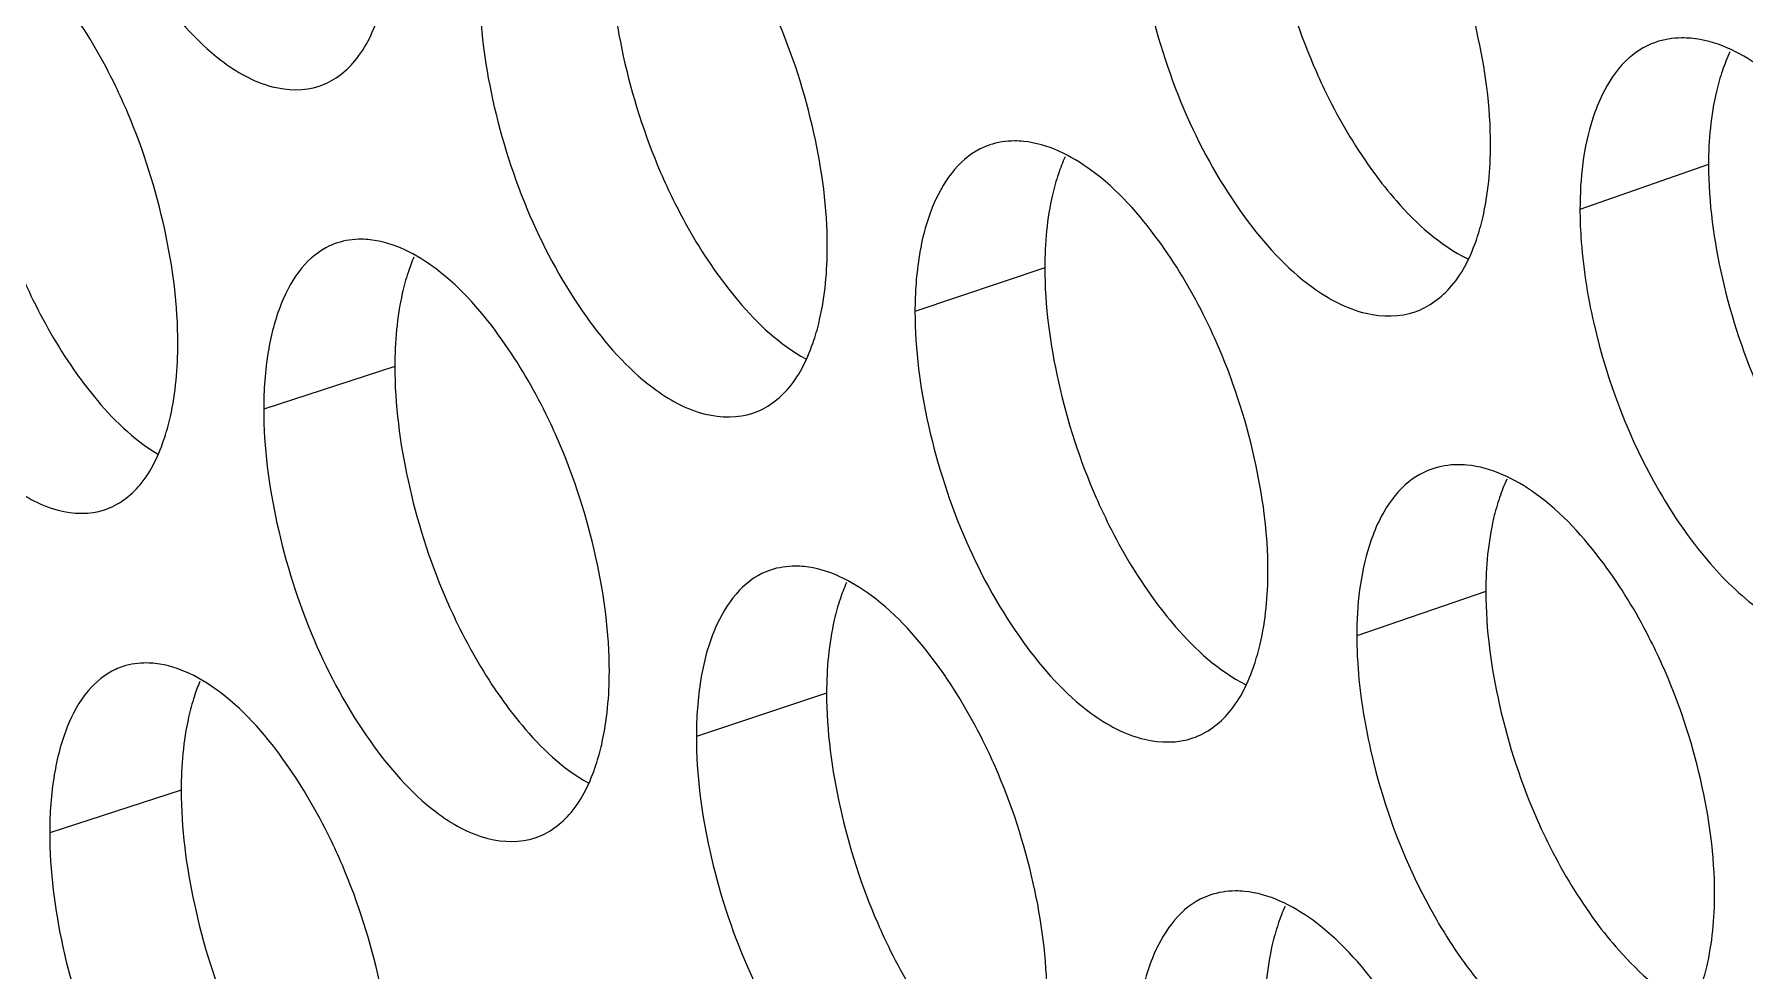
# Model space of a CAD drawing. Header units: millimetres. Extents: x 1177 to 4147, y 93 to 2194.
# Drawn here: x 2508.45 to 2519.92, y 1015.88 to 1022.15 of the extents above; entities that cross this region are included whole.
import ezdxf

# ---------------------------------------------------------------- set-up
doc = ezdxf.new("R2010")
doc.units = ezdxf.units.MM
doc.header["$LTSCALE"] = 0.1
doc.layers.get('0').update_dxf_attribs({"lineweight": 13})
doc.layers.add('标注', color=251, linetype='Continuous', lineweight=9)

# ---------------------------------------------------------------- blocks, each defined once
blk = doc.blocks.new('02')
at = {"layer": '标注'}
for p, q in [((4368.662, 1050.236), (4367.431, 1049.807)), ((4362.307, 1049.248), (4361.064, 1048.829)), ((4356.084, 1048.305), (4354.829, 1047.894)), ((4366.53, 1046.151), (4365.294, 1045.726)), ((4360.218, 1045.179), (4358.971, 1044.762)), ((4354.039, 1044.25), (4352.78, 1043.842)), ((4354.039, 1044.25), (4352.78, 1043.842))]:
    blk.add_line(p, q, dxfattribs=at)
for centre, radius, start, end in [((4362.005, 1049.752), 0.708, 108.7111, 116.4326), ((4355.745, 1048.84), 0.68, 108.1838, 114.818), ((4359.904, 1045.693), 0.699, 108.5345, 115.9025), ((4353.688, 1044.795), 0.67, 108.0096, 114.2633), ((4353.688, 1044.795), 0.67, 108.0096, 114.2633), ((4355.89, 1044.588), 1.814, 157.2003, 162.034), ((4355.89, 1044.588), 1.814, 157.2003, 162.034), ((4364.121, 1042.566), 0.718, 108.8885, 116.9547)]:
    blk.add_arc(centre, radius, start, end, dxfattribs=at)
for points, knots in [([(4352.78, 1055.092), (4352.78, 1054.726), (4352.879, 1053.97), (4353.217, 1052.892), (4353.725, 1051.948), (4354.173, 1051.423), (4354.418, 1051.235)], [0, 0, 0, 0, 0.255445, 0.527438, 0.784592, 1, 1, 1, 1]), ([(4364.411, 1053.322), (4364.411, 1052.956), (4364.514, 1052.201), (4364.749, 1051.478), (4364.907, 1051.122)], [0, 0, 0, 0, 0.484224, 1, 1, 1, 1]), ([(4363.172, 1052.9), (4363.172, 1052.534), (4363.275, 1051.778), (4363.626, 1050.702), (4364.153, 1049.764), (4364.616, 1049.246), (4364.869, 1049.062)], [0, 0, 0, 0, 0.254475, 0.525644, 0.782923, 1, 1, 1, 1]), ([(4366.575, 1050.424), (4366.575, 1050.79), (4366.471, 1051.545), (4366.233, 1052.266), (4366.074, 1052.622)], [0, 0, 0, 0, 0.484049, 1, 1, 1, 1]), ([(4358.144, 1052.364), (4358.144, 1051.998), (4358.244, 1051.243), (4358.474, 1050.519), (4358.629, 1050.161)], [0, 0, 0, 0, 0.484339, 1, 1, 1, 1]), ([(4356.893, 1051.951), (4356.893, 1051.585), (4356.993, 1050.829), (4357.336, 1049.751), (4357.852, 1048.809), (4358.306, 1048.287), (4358.554, 1048.101)], [0, 0, 0, 0, 0.255058, 0.526721, 0.783925, 1, 1, 1, 1]), ([(4353.528, 1050.728), (4353.49, 1050.816), (4353.338, 1051.152), (4353.153, 1051.474), (4352.996, 1051.698)], [0, 0, 0, 0, 0.259945, 1, 1, 1, 1]), ([(4355.359, 1050.986), (4355.492, 1051.029), (4355.754, 1051.229), (4355.884, 1051.519), (4355.938, 1051.681)], [0, 0, 0, 0, 0.449251, 1, 1, 1, 1]), ([(4360.225, 1049.451), (4360.225, 1049.817), (4360.123, 1050.572), (4359.891, 1051.296), (4359.735, 1051.653)], [0, 0, 0, 0, 0.484165, 1, 1, 1, 1]), ([(4368.492, 1051.444), (4368.463, 1051.446), (4368.349, 1051.451), (4368.233, 1051.433), (4368.153, 1051.405)], [0, 0, 0, 0, 0.258663, 1, 1, 1, 1]), ([(4369.811, 1050.504), (4369.623, 1050.754), (4369.252, 1051.169), (4368.729, 1051.423), (4368.492, 1051.444)], [0, 0, 0, 0, 0.569371, 1, 1, 1, 1]), ([(4368.153, 1051.405), (4368.046, 1051.368), (4367.837, 1051.23), (4367.703, 1051.023), (4367.646, 1050.908)], [0, 0, 0, 0, 0.467496, 1, 1, 1, 1]), ([(4354.418, 1051.235), (4354.565, 1051.123), (4354.861, 1050.949), (4355.217, 1050.939), (4355.359, 1050.986)], [0, 0, 0, 0, 0.552376, 1, 1, 1, 1]), ([(4364.907, 1051.122), (4364.945, 1051.034), (4365.103, 1050.7), (4365.295, 1050.381), (4365.457, 1050.16)], [0, 0, 0, 0, 0.259522, 1, 1, 1, 1]), ([(4368.795, 1051.135), (4368.772, 1051.07), (4368.69, 1050.777), (4368.662, 1050.47), (4368.662, 1050.236)], [0, 0, 0, 0, 0.227421, 1, 1, 1, 1]), ([(4367.646, 1050.908), (4367.61, 1050.834), (4367.472, 1050.483), (4367.431, 1050.1), (4367.431, 1049.807)], [0, 0, 0, 0, 0.219864, 1, 1, 1, 1]), ([(4354.007, 1048.523), (4354.007, 1048.889), (4353.908, 1049.644), (4353.68, 1050.369), (4353.528, 1050.728)], [0, 0, 0, 0, 0.484282, 1, 1, 1, 1]), ([(4362.104, 1050.457), (4362.076, 1050.46), (4361.966, 1050.466), (4361.855, 1050.449), (4361.778, 1050.423)], [0, 0, 0, 0, 0.258751, 1, 1, 1, 1]), ([(4363.396, 1049.508), (4363.212, 1049.76), (4362.851, 1050.174), (4362.336, 1050.435), (4362.104, 1050.457)], [0, 0, 0, 0, 0.571465, 1, 1, 1, 1]), ([(4361.689, 1050.386), (4361.473, 1050.279), (4361.227, 1049.909), (4361.089, 1049.351), (4361.064, 1049.01), (4361.064, 1048.829)], [0, 0, 0, 0, 0.41671, 0.687379, 1, 1, 1, 1]), ([(4366.443, 1049.526), (4366.465, 1049.591), (4366.547, 1049.884), (4366.575, 1050.19), (4366.575, 1050.424)], [0, 0, 0, 0, 0.227356, 1, 1, 1, 1]), ([(4358.629, 1050.161), (4358.667, 1050.073), (4358.821, 1049.737), (4359.009, 1049.417), (4359.168, 1049.194)], [0, 0, 0, 0, 0.259789, 1, 1, 1, 1]), ([(4362.437, 1050.146), (4362.415, 1050.081), (4362.334, 1049.788), (4362.307, 1049.483), (4362.307, 1049.248)], [0, 0, 0, 0, 0.227, 1, 1, 1, 1]), ([(4365.457, 1050.16), (4365.525, 1050.066), (4365.779, 1049.747), (4366.093, 1049.463), (4366.356, 1049.334)], [0, 0, 0, 0, 0.283373, 1, 1, 1, 1]), ([(4368.662, 1050.236), (4368.662, 1049.87), (4368.766, 1049.115), (4369.005, 1048.393), (4369.165, 1048.038)], [0, 0, 0, 0, 0.484147, 1, 1, 1, 1]), ([(4367.431, 1049.807), (4367.431, 1049.72), (4367.444, 1049.354), (4367.501, 1048.991), (4367.563, 1048.719)], [0, 0, 0, 0, 0.237523, 1, 1, 1, 1]), ([(4355.847, 1049.516), (4355.82, 1049.519), (4355.714, 1049.525), (4355.608, 1049.51), (4355.533, 1049.486)], [0, 0, 0, 0, 0.258853, 1, 1, 1, 1]), ([(4357.112, 1048.557), (4356.932, 1048.81), (4356.581, 1049.225), (4356.076, 1049.491), (4355.847, 1049.516)], [0, 0, 0, 0, 0.573616, 1, 1, 1, 1]), ([(4363.947, 1048.544), (4363.908, 1048.632), (4363.749, 1048.967), (4363.558, 1049.287), (4363.396, 1049.508)], [0, 0, 0, 0, 0.2595, 1, 1, 1, 1]), ([(4365.854, 1048.827), (4365.988, 1048.874), (4366.251, 1049.074), (4366.388, 1049.364), (4366.443, 1049.526)], [0, 0, 0, 0, 0.453533, 1, 1, 1, 1]), ([(4355.46, 1049.457), (4355.358, 1049.409), (4355.162, 1049.246), (4354.971, 1048.885), (4354.852, 1048.421), (4354.829, 1048.078), (4354.829, 1047.894)], [0, 0, 0, 0, 0.191473, 0.417182, 0.686837, 1, 1, 1, 1]), ([(4360.096, 1048.554), (4360.118, 1048.619), (4360.198, 1048.912), (4360.225, 1049.217), (4360.225, 1049.451)], [0, 0, 0, 0, 0.226935, 1, 1, 1, 1]), ([(4352.483, 1049.243), (4352.52, 1049.155), (4352.671, 1048.819), (4352.855, 1048.497), (4353.01, 1048.273)], [0, 0, 0, 0, 0.260055, 1, 1, 1, 1]), ([(4356.211, 1049.202), (4356.189, 1049.137), (4356.11, 1048.844), (4356.084, 1048.539), (4356.084, 1048.305)], [0, 0, 0, 0, 0.226582, 1, 1, 1, 1]), ([(4359.168, 1049.194), (4359.233, 1049.104), (4359.473, 1048.792), (4359.769, 1048.512), (4360.019, 1048.378)], [0, 0, 0, 0, 0.282708, 1, 1, 1, 1]), ([(4362.307, 1049.248), (4362.307, 1048.882), (4362.409, 1048.127), (4362.643, 1047.404), (4362.799, 1047.047)], [0, 0, 0, 0, 0.484262, 1, 1, 1, 1]), ([(4364.869, 1049.062), (4365.023, 1048.95), (4365.337, 1048.778), (4365.706, 1048.776), (4365.854, 1048.827)], [0, 0, 0, 0, 0.549699, 1, 1, 1, 1]), ([(4361.064, 1048.829), (4361.064, 1048.463), (4361.166, 1047.707), (4361.515, 1046.63), (4362.038, 1045.691), (4362.498, 1045.171), (4362.749, 1044.987)], [0, 0, 0, 0, 0.254669, 0.526003, 0.783257, 1, 1, 1, 1]), ([(4367.563, 1048.719), (4367.692, 1048.155), (4368, 1047.349), (4368.609, 1046.463), (4368.965, 1046.111), (4369.151, 1045.978)], [0, 0, 0, 0, 0.539288, 0.786761, 1, 1, 1, 1]), ([(4353.881, 1047.626), (4353.902, 1047.691), (4353.981, 1047.984), (4354.007, 1048.289), (4354.007, 1048.523)], [0, 0, 0, 0, 0.226518, 1, 1, 1, 1]), ([(4357.651, 1047.59), (4357.613, 1047.678), (4357.458, 1048.013), (4357.271, 1048.334), (4357.112, 1048.557)], [0, 0, 0, 0, 0.259768, 1, 1, 1, 1]), ([(4359.513, 1047.857), (4359.646, 1047.902), (4359.909, 1048.102), (4360.042, 1048.392), (4360.096, 1048.554)], [0, 0, 0, 0, 0.451001, 1, 1, 1, 1]), ([(4364.444, 1046.345), (4364.444, 1046.711), (4364.34, 1047.466), (4364.104, 1048.188), (4363.947, 1048.544)], [0, 0, 0, 0, 0.484088, 1, 1, 1, 1]), ([(4353.01, 1048.273), (4353.072, 1048.185), (4353.3, 1047.882), (4353.577, 1047.607), (4353.813, 1047.468)], [0, 0, 0, 0, 0.28193, 1, 1, 1, 1]), ([(4356.084, 1048.305), (4356.084, 1047.939), (4356.183, 1047.183), (4356.412, 1046.458), (4356.565, 1046.1)], [0, 0, 0, 0, 0.484378, 1, 1, 1, 1]), ([(4358.554, 1048.101), (4358.704, 1047.989), (4359.007, 1047.816), (4359.369, 1047.809), (4359.513, 1047.857)], [0, 0, 0, 0, 0.551276, 1, 1, 1, 1]), ([(4354.829, 1047.894), (4354.829, 1047.528), (4354.929, 1046.772), (4355.269, 1045.694), (4355.781, 1044.751), (4356.232, 1044.228), (4356.479, 1044.041)], [0, 0, 0, 0, 0.255252, 0.52708, 0.784259, 1, 1, 1, 1]), ([(4353.305, 1046.932), (4353.437, 1046.975), (4353.698, 1047.175), (4353.828, 1047.464), (4353.881, 1047.626)], [0, 0, 0, 0, 0.448356, 1, 1, 1, 1]), ([(4358.138, 1045.387), (4358.138, 1045.753), (4358.037, 1046.508), (4357.806, 1047.232), (4357.651, 1047.59)], [0, 0, 0, 0, 0.484204, 1, 1, 1, 1]), ([(4366.348, 1047.36), (4366.319, 1047.363), (4366.207, 1047.368), (4366.092, 1047.35), (4366.013, 1047.322)], [0, 0, 0, 0, 0.258691, 1, 1, 1, 1]), ([(4367.658, 1046.417), (4367.471, 1046.668), (4367.104, 1047.082), (4366.583, 1047.338), (4366.348, 1047.36)], [0, 0, 0, 0, 0.570063, 1, 1, 1, 1]), ([(4352.372, 1047.184), (4352.517, 1047.072), (4352.81, 1046.898), (4353.164, 1046.886), (4353.305, 1046.932)], [0, 0, 0, 0, 0.552941, 1, 1, 1, 1]), ([(4366.013, 1047.322), (4365.907, 1047.286), (4365.697, 1047.148), (4365.563, 1046.94), (4365.507, 1046.825)], [0, 0, 0, 0, 0.466707, 1, 1, 1, 1]), ([(4362.799, 1047.047), (4362.838, 1046.959), (4362.995, 1046.624), (4363.185, 1046.304), (4363.346, 1046.083)], [0, 0, 0, 0, 0.259611, 1, 1, 1, 1]), ([(4366.661, 1047.05), (4366.639, 1046.985), (4366.557, 1046.692), (4366.53, 1046.386), (4366.53, 1046.151)], [0, 0, 0, 0, 0.22728, 1, 1, 1, 1]), ([(4365.507, 1046.825), (4365.471, 1046.751), (4365.335, 1046.4), (4365.294, 1046.019), (4365.294, 1045.726)], [0, 0, 0, 0, 0.219714, 1, 1, 1, 1]), ([(4360.004, 1046.389), (4359.976, 1046.392), (4359.867, 1046.397), (4359.758, 1046.381), (4359.681, 1046.356)], [0, 0, 0, 0, 0.258783, 1, 1, 1, 1]), ([(4361.287, 1045.436), (4361.104, 1045.688), (4360.746, 1046.103), (4360.235, 1046.365), (4360.004, 1046.389)], [0, 0, 0, 0, 0.572175, 1, 1, 1, 1]), ([(4368.216, 1045.455), (4368.177, 1045.543), (4368.016, 1045.877), (4367.822, 1046.196), (4367.658, 1046.417)], [0, 0, 0, 0, 0.259321, 1, 1, 1, 1]), ([(4359.598, 1046.322), (4359.381, 1046.216), (4359.133, 1045.846), (4358.996, 1045.287), (4358.971, 1044.944), (4358.971, 1044.762)], [0, 0, 0, 0, 0.415426, 0.686428, 1, 1, 1, 1]), ([(4364.312, 1045.447), (4364.334, 1045.512), (4364.416, 1045.805), (4364.444, 1046.111), (4364.444, 1046.345)], [0, 0, 0, 0, 0.227216, 1, 1, 1, 1]), ([(4356.565, 1046.1), (4356.603, 1046.012), (4356.757, 1045.676), (4356.943, 1045.355), (4357.101, 1045.132)], [0, 0, 0, 0, 0.259878, 1, 1, 1, 1]), ([(4360.347, 1046.077), (4360.325, 1046.012), (4360.245, 1045.719), (4360.218, 1045.413), (4360.218, 1045.179)], [0, 0, 0, 0, 0.22686, 1, 1, 1, 1]), ([(4363.346, 1046.083), (4363.413, 1045.99), (4363.663, 1045.674), (4363.971, 1045.391), (4364.229, 1045.26)], [0, 0, 0, 0, 0.283164, 1, 1, 1, 1]), ([(4366.53, 1046.151), (4366.53, 1045.786), (4366.633, 1045.03), (4366.87, 1044.308), (4367.028, 1043.952)], [0, 0, 0, 0, 0.484186, 1, 1, 1, 1]), ([(4365.294, 1045.726), (4365.294, 1045.639), (4365.307, 1045.273), (4365.364, 1044.909), (4365.426, 1044.637)], [0, 0, 0, 0, 0.237501, 1, 1, 1, 1]), ([(4353.413, 1045.406), (4353.311, 1045.36), (4353.114, 1045.198), (4352.922, 1044.837), (4352.804, 1044.372), (4352.78, 1044.027), (4352.78, 1043.842)], [0, 0, 0, 0, 0.190641, 0.415947, 0.685903, 1, 1, 1, 1]), ([(4353.413, 1045.406), (4353.311, 1045.36), (4353.114, 1045.198), (4352.922, 1044.837), (4352.804, 1044.372), (4352.78, 1044.027), (4352.78, 1043.842)], [0, 0, 0, 0, 0.190641, 0.415947, 0.685903, 1, 1, 1, 1]), ([(4353.791, 1045.462), (4353.764, 1045.465), (4353.66, 1045.471), (4353.554, 1045.457), (4353.481, 1045.433)], [0, 0, 0, 0, 0.25889, 1, 1, 1, 1]), ([(4353.791, 1045.462), (4353.764, 1045.465), (4353.66, 1045.471), (4353.554, 1045.457), (4353.481, 1045.433)], [0, 0, 0, 0, 0.25889, 1, 1, 1, 1]), ([(4355.047, 1044.5), (4354.868, 1044.753), (4354.52, 1045.168), (4354.018, 1045.436), (4353.791, 1045.462)], [0, 0, 0, 0, 0.574346, 1, 1, 1, 1]), ([(4355.047, 1044.5), (4354.868, 1044.753), (4354.52, 1045.168), (4354.018, 1045.436), (4353.791, 1045.462)], [0, 0, 0, 0, 0.574346, 1, 1, 1, 1]), ([(4358.009, 1044.49), (4358.031, 1044.555), (4358.111, 1044.847), (4358.138, 1045.153), (4358.138, 1045.387)], [0, 0, 0, 0, 0.226796, 1, 1, 1, 1]), ([(4361.834, 1044.471), (4361.795, 1044.559), (4361.638, 1044.894), (4361.447, 1045.214), (4361.287, 1045.436)], [0, 0, 0, 0, 0.259589, 1, 1, 1, 1]), ([(4363.726, 1044.749), (4363.86, 1044.795), (4364.123, 1044.995), (4364.258, 1045.285), (4364.312, 1045.447)], [0, 0, 0, 0, 0.452702, 1, 1, 1, 1]), ([(4368.72, 1043.259), (4368.72, 1043.624), (4368.616, 1044.379), (4368.376, 1045.1), (4368.216, 1045.455)], [0, 0, 0, 0, 0.484011, 1, 1, 1, 1]), ([(4354.165, 1045.147), (4354.143, 1045.082), (4354.065, 1044.789), (4354.039, 1044.484), (4354.039, 1044.25)], [0, 0, 0, 0, 0.226444, 1, 1, 1, 1]), ([(4354.165, 1045.147), (4354.143, 1045.082), (4354.065, 1044.789), (4354.039, 1044.484), (4354.039, 1044.25)], [0, 0, 0, 0, 0.226444, 1, 1, 1, 1]), ([(4357.101, 1045.132), (4357.164, 1045.043), (4357.401, 1044.734), (4357.691, 1044.455), (4357.935, 1044.32)], [0, 0, 0, 0, 0.282461, 1, 1, 1, 1]), ([(4360.218, 1045.179), (4360.218, 1044.813), (4360.319, 1044.057), (4360.551, 1043.334), (4360.707, 1042.976)], [0, 0, 0, 0, 0.484301, 1, 1, 1, 1]), ([(4362.749, 1044.987), (4362.902, 1044.875), (4363.212, 1044.703), (4363.579, 1044.699), (4363.726, 1044.749)], [0, 0, 0, 0, 0.550215, 1, 1, 1, 1]), ([(4358.971, 1044.762), (4358.971, 1044.396), (4359.072, 1043.64), (4359.418, 1042.563), (4359.938, 1041.623), (4360.395, 1041.102), (4360.644, 1040.917)], [0, 0, 0, 0, 0.254863, 0.526363, 0.783591, 1, 1, 1, 1]), ([(4365.426, 1044.637), (4365.554, 1044.073), (4365.859, 1043.267), (4366.464, 1042.379), (4366.817, 1042.026), (4367.003, 1041.893)], [0, 0, 0, 0, 0.539686, 0.787091, 1, 1, 1, 1]), ([(4355.582, 1043.531), (4355.544, 1043.619), (4355.391, 1043.955), (4355.204, 1044.277), (4355.047, 1044.5)], [0, 0, 0, 0, 0.259857, 1, 1, 1, 1]), ([(4355.582, 1043.531), (4355.544, 1043.619), (4355.391, 1043.955), (4355.204, 1044.277), (4355.047, 1044.5)], [0, 0, 0, 0, 0.259857, 1, 1, 1, 1]), ([(4357.429, 1043.794), (4357.562, 1043.838), (4357.824, 1044.038), (4357.956, 1044.328), (4358.009, 1044.49)], [0, 0, 0, 0, 0.450132, 1, 1, 1, 1]), ([(4362.327, 1042.271), (4362.327, 1042.636), (4362.225, 1043.392), (4361.99, 1044.114), (4361.834, 1044.471)], [0, 0, 0, 0, 0.484127, 1, 1, 1, 1]), ([(4354.039, 1044.25), (4354.039, 1043.884), (4354.138, 1043.128), (4354.365, 1042.403), (4354.517, 1042.044)], [0, 0, 0, 0, 0.484416, 1, 1, 1, 1]), ([(4354.039, 1044.25), (4354.039, 1043.884), (4354.138, 1043.128), (4354.365, 1042.403), (4354.517, 1042.044)], [0, 0, 0, 0, 0.484416, 1, 1, 1, 1]), ([(4356.479, 1044.041), (4356.627, 1043.929), (4356.927, 1043.755), (4357.286, 1043.747), (4357.429, 1043.794)], [0, 0, 0, 0, 0.551821, 1, 1, 1, 1]), ([(4367.028, 1043.952), (4367.067, 1043.865), (4367.227, 1043.53), (4367.419, 1043.212), (4367.582, 1042.991)], [0, 0, 0, 0, 0.259432, 1, 1, 1, 1]), ([(4352.78, 1043.842), (4352.78, 1043.476), (4352.879, 1042.72), (4353.217, 1041.642), (4353.725, 1040.698), (4354.173, 1040.173), (4354.418, 1039.985)], [0, 0, 0, 0, 0.255445, 0.527438, 0.784592, 1, 1, 1, 1]), ([(4352.78, 1043.842), (4352.78, 1043.476), (4352.879, 1042.72), (4353.217, 1041.642), (4353.725, 1040.698), (4354.173, 1040.173), (4354.418, 1039.985)], [0, 0, 0, 0, 0.255445, 0.527438, 0.784592, 1, 1, 1, 1]), ([(4356.065, 1041.327), (4356.065, 1041.693), (4355.965, 1042.449), (4355.735, 1043.173), (4355.582, 1043.531)], [0, 0, 0, 0, 0.484243, 1, 1, 1, 1]), ([(4356.065, 1041.327), (4356.065, 1041.693), (4355.965, 1042.449), (4355.735, 1043.173), (4355.582, 1043.531)], [0, 0, 0, 0, 0.484243, 1, 1, 1, 1]), ([(4364.219, 1043.281), (4364.19, 1043.284), (4364.079, 1043.289), (4363.966, 1043.272), (4363.888, 1043.245)], [0, 0, 0, 0, 0.25872, 1, 1, 1, 1]), ([(4365.52, 1042.335), (4365.334, 1042.586), (4364.97, 1043.001), (4364.453, 1043.259), (4364.219, 1043.281)], [0, 0, 0, 0, 0.570761, 1, 1, 1, 1]), ([(4368.587, 1042.36), (4368.61, 1042.425), (4368.692, 1042.718), (4368.72, 1043.024), (4368.72, 1043.259)], [0, 0, 0, 0, 0.227498, 1, 1, 1, 1]), ([(4363.795, 1043.206), (4363.579, 1043.096), (4363.334, 1042.727), (4363.197, 1042.17), (4363.172, 1041.83), (4363.172, 1041.65)], [0, 0, 0, 0, 0.417976, 0.688317, 1, 1, 1, 1]), ([(4360.707, 1042.976), (4360.745, 1042.888), (4360.901, 1042.553), (4361.09, 1042.233), (4361.249, 1042.011)], [0, 0, 0, 0, 0.2597, 1, 1, 1, 1]), ([(4364.542, 1042.971), (4364.52, 1042.906), (4364.438, 1042.613), (4364.411, 1042.307), (4364.411, 1042.072)], [0, 0, 0, 0, 0.22714, 1, 1, 1, 1]), ([(4367.582, 1042.991), (4367.652, 1042.897), (4367.911, 1042.576), (4368.231, 1042.29), (4368.498, 1042.163)], [0, 0, 0, 0, 0.283571, 1, 1, 1, 1])]:
    blk.add_open_spline(points, degree=3, knots=knots, dxfattribs=at)
for points in [[(4368.867, 1051.315), (4368.839, 1051.256), (4368.816, 1051.196), (4368.795, 1051.135)], [(4362.501, 1050.311), (4362.477, 1050.257), (4362.456, 1050.202), (4362.437, 1050.146)], [(4356.267, 1049.351), (4356.246, 1049.302), (4356.227, 1049.253), (4356.211, 1049.202)], [(4366.73, 1047.225), (4366.704, 1047.168), (4366.681, 1047.11), (4366.661, 1047.05)], [(4360.408, 1046.236), (4360.385, 1046.184), (4360.365, 1046.131), (4360.347, 1046.077)], [(4364.608, 1043.141), (4364.583, 1043.085), (4364.561, 1043.029), (4364.542, 1042.971)]]:
    blk.add_open_spline(points, degree=3, dxfattribs=at)

msp = doc.modelspace()

# ---------------------------------------------------------------- block references
at = {"xscale": 0.7, "yscale": 0.7, "zscale": 0.7}
msp.add_blockref('02', (-538.391, 286.112), dxfattribs=at)

doc.saveas('drawing.dxf')
